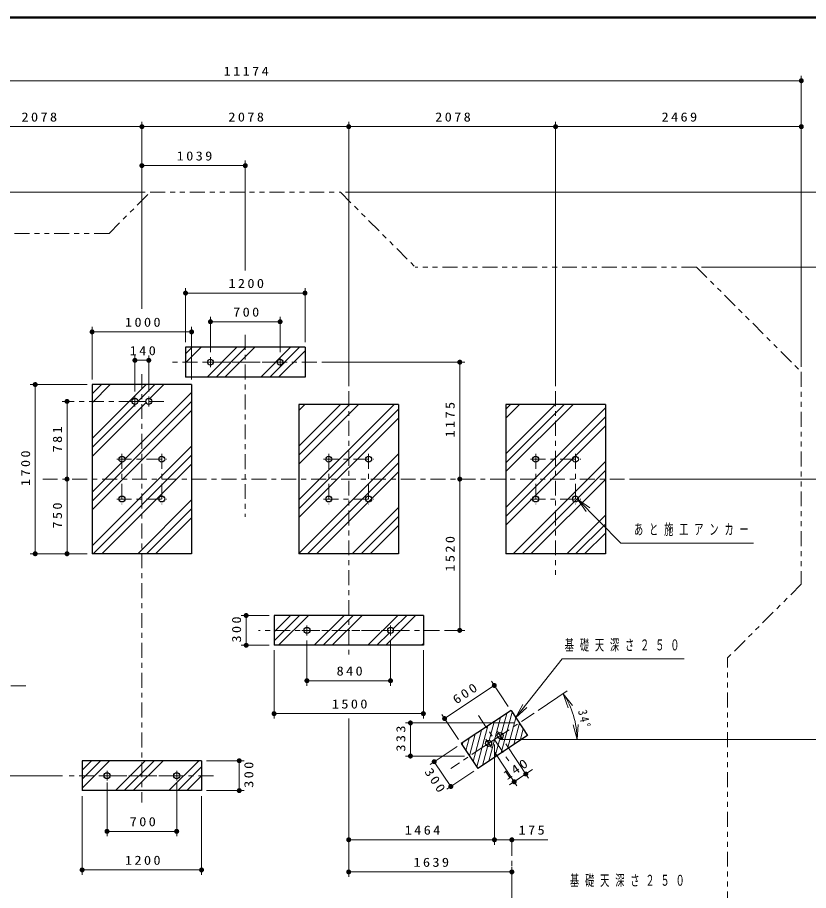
# Model space of a CAD drawing. Units: millimetres on the paper, scale 1:50. Extents: x -385 to 840, y 0 to 267.
# Drawn here: x 551.7 to 710.7, y 91.5 to 267 of the extents above; entities that cross this region are included whole.
import ezdxf

# ---------------------------------------------------------------- set-up
doc = ezdxf.new("R2010")
doc.units = ezdxf.units.MM
doc.linetypes.add('USER2', pattern=[6, 3, -1, 1, -1])
doc.linetypes.add('USER3', pattern=[8, 3, -1, 1, -1, 1, -1])
doc.layers.add('1_50', color=7, linetype='Continuous', lineweight=25)
doc.layers.add('LY_3', color=7, linetype='Continuous', lineweight=13)
doc.styles.add('ＭＳ ゴシック', font='')
doc.styles.get('ＭＳ ゴシック').set_extended_font_data('MS Gothic')

# ---------------------------------------------------------------- blocks, each defined once
blk = doc.blocks.new('filled_dot')
at = {"color": 0, "linetype": 'Continuous', "lineweight": -2, "const_width": 1.25}
blk.add_lwpolyline([(-0.625, 0, 1), (0.625, 0, 1)], format="xyb", close=True, dxfattribs=at)
blk = doc.blocks.new('open_arrow')
at = {"color": 0, "linetype": 'Continuous', "lineweight": -2}
blk.add_lwpolyline([(7.5, 1.25), (0, 0), (7.5, -1.25)], dxfattribs=at)

msp = doc.modelspace()

# ---------------------------------------------------------------- linework, layer by layer
at = {"layer": '1_50', "lineweight": 13}
for p, q in [((709.27, 196.762), (709.27, 255.283)), ((485.79, 254.283), (709.27, 254.283)), ((576.745, 208.466), (576.745, 246.055)), ((618.315, 192.915), (618.315, 246.055)), ((659.884, 192.915), (659.884, 246.055)), ((535.176, 245.055), (576.745, 245.055)), ((576.745, 245.055), (618.315, 245.055)), ((618.315, 245.055), (659.884, 245.055)), ((659.884, 245.055), (709.27, 245.055)), ((576.745, 237.226), (597.53, 237.226)), ((597.53, 216.182), (597.53, 238.226)), ((577.408, 231.874), (468.678, 231.874)), ((617.652, 231.874), (717.525, 231.874)), ((689.182, 216.85), (717.525, 216.85)), ((585.53, 201.73), (585.53, 212.61)), ((609.53, 201.73), (609.53, 212.61)), ((585.53, 211.61), (609.53, 211.61)), ((590.53, 199.73), (590.53, 206.853)), ((590.53, 205.853), (604.53, 205.853)), ((604.53, 199.73), (604.53, 206.853)), ((566.745, 194.23), (566.745, 204.816)), ((566.745, 203.816), (586.745, 203.816)), ((586.745, 194.23), (586.745, 204.816)), ((585.53, 199.379), (586.881, 200.73)), ((585.53, 197.583), (588.677, 200.73)), ((589.861, 194.73), (595.861, 200.73)), ((591.657, 194.73), (597.657, 200.73)), ((593.453, 194.73), (599.453, 200.73)), ((600.637, 194.73), (606.637, 200.73)), ((602.434, 194.73), (608.434, 200.73)), ((604.23, 194.73), (609.53, 200.03)), ((575.345, 191.85), (575.345, 199.1)), ((578.145, 191.85), (578.145, 199.1)), ((575.345, 198.1), (578.145, 198.1)), ((612.913, 197.73), (641.629, 197.73)), ((640.629, 174.23), (640.629, 197.73)), ((565.745, 193.23), (554.313, 193.23)), ((555.313, 159.23), (555.313, 193.23)), ((566.745, 193.167), (566.809, 193.23)), ((566.745, 191.371), (568.605, 193.23)), ((566.745, 189.575), (570.401, 193.23)), ((566.745, 182.39), (577.585, 193.23)), ((575.943, 189.792), (579.381, 193.23)), ((578.358, 190.411), (581.177, 193.23)), ((573.345, 178.214), (586.745, 191.614)), ((561.484, 189.85), (560.707, 189.85)), ((561.707, 174.23), (561.707, 189.85)), ((566.745, 169.818), (586.745, 189.818)), ((566.745, 178.798), (577.584, 189.637)), ((566.745, 180.594), (575.404, 189.253)), ((566.745, 168.022), (586.745, 188.022)), ((608.315, 188.039), (609.506, 189.23)), ((608.315, 180.854), (616.69, 189.23)), ((608.315, 179.058), (618.486, 189.23)), ((608.315, 177.262), (620.282, 189.23)), ((608.315, 170.078), (627.466, 189.23)), ((608.315, 168.282), (628.315, 188.282)), ((649.884, 188.299), (650.815, 189.23)), ((649.884, 186.503), (652.611, 189.23)), ((649.884, 179.318), (659.795, 189.23)), ((649.884, 177.522), (661.591, 189.23)), ((649.884, 175.726), (663.387, 189.23)), ((649.884, 168.542), (669.884, 188.542)), ((608.315, 166.486), (628.315, 186.486)), ((649.884, 166.746), (669.884, 186.746)), ((649.884, 164.95), (669.884, 184.95)), ((566.745, 160.838), (586.745, 180.838)), ((566.934, 159.23), (586.745, 179.042)), ((608.315, 159.302), (628.315, 179.302)), ((566.745, 171.614), (572.761, 177.63)), ((568.73, 159.23), (586.745, 177.246)), ((610.039, 159.23), (628.315, 177.506)), ((651.348, 159.23), (669.884, 177.766)), ((611.835, 159.23), (628.315, 175.71)), ((653.144, 159.23), (669.884, 175.97)), ((561.707, 159.23), (561.707, 174.23)), ((640.629, 174.23), (640.629, 143.83)), ((654.94, 159.23), (669.884, 174.174)), ((674.766, 174.23), (717.525, 174.23)), ((664.284, 170.23), (666.386, 168.09)), ((664.284, 170.23), (666.743, 168.44)), ((666.03, 167.739), (664.284, 170.23)), ((575.914, 159.23), (586.745, 170.062)), ((619.019, 159.23), (628.315, 168.525)), ((577.71, 159.23), (586.745, 168.265)), ((620.815, 159.23), (628.315, 166.729)), ((662.124, 159.23), (669.884, 166.989)), ((579.506, 159.23), (586.745, 166.469)), ((622.611, 159.23), (628.315, 164.933)), ((663.92, 159.23), (669.884, 165.193)), ((665.716, 159.23), (669.884, 163.397)), ((565.745, 159.23), (554.313, 159.23)), ((586.69, 159.23), (586.745, 159.285)), ((602.315, 146.83), (596.709, 146.83)), ((597.709, 140.83), (597.709, 146.83)), ((603.315, 143.525), (606.619, 146.83)), ((603.315, 141.729), (608.415, 146.83)), ((604.211, 140.83), (610.211, 146.83)), ((611.395, 140.83), (617.395, 146.83)), ((613.191, 140.83), (619.191, 146.83)), ((614.987, 140.83), (620.987, 146.83)), ((622.172, 140.83), (628.172, 146.83)), ((625.764, 140.83), (631.764, 146.83)), ((627.246, 144.108), (629.968, 146.83)), ((623.968, 140.83), (626.436, 143.298)), ((637.536, 143.83), (641.629, 143.83)), ((602.315, 140.83), (596.709, 140.83)), ((609.915, 141.83), (609.915, 132.717)), ((626.715, 141.83), (626.715, 132.717)), ((632.948, 140.83), (633.315, 141.197)), ((603.315, 139.83), (603.315, 126.1)), ((633.315, 139.83), (633.315, 126.1)), ((626.715, 133.717), (609.915, 133.717)), ((650.373, 128.559), (647.017, 133.592)), ((637.588, 126.103), (647.572, 132.759)), ((656.383, 127.758), (662.239, 131.662)), ((651.822, 126.261), (653.293, 128.923)), ((651.822, 126.261), (653.685, 128.613)), ((654.077, 128.303), (651.822, 126.261)), ((633.315, 127.1), (603.315, 127.1)), ((640.388, 121.902), (637.033, 126.935)), ((647.706, 118.368), (650.058, 127.147)), ((648.966, 119.208), (651.157, 127.383)), ((618.315, 126.1), (618.315, 94.29)), ((651.592, 125.23), (629.721, 125.23)), ((630.721, 118.574), (630.721, 125.23)), ((644.068, 116.382), (646.277, 124.626)), ((645.185, 116.687), (647.537, 125.467)), ((646.445, 117.527), (648.798, 126.307)), ((650.227, 120.048), (651.895, 126.275)), ((651.487, 120.889), (652.634, 125.167)), ((642.591, 118.598), (643.756, 122.946)), ((643.33, 117.49), (645.017, 123.786)), ((652.748, 121.729), (653.372, 124.06)), ((654.008, 122.569), (654.111, 122.952)), ((641.114, 120.813), (641.235, 121.265)), ((641.853, 119.705), (642.496, 122.105)), ((648.599, 121.902), (717.525, 121.902)), ((640.111, 120.515), (634.671, 116.889)), ((647.544, 119.462), (652.129, 112.584)), ((647.599, 120.902), (647.599, 100.749)), ((649.873, 121.015), (654.458, 114.137)), ((564.745, 115.733), (566.643, 117.63)), ((564.745, 113.937), (568.439, 117.63)), ((564.745, 112.14), (570.235, 117.63)), ((571.419, 111.63), (577.419, 117.63)), ((573.215, 111.63), (579.215, 117.63)), ((575.011, 111.63), (581.011, 117.63)), ((582.195, 111.63), (588.195, 117.63)), ((589.745, 117.63), (597.311, 117.63)), ((589.745, 117.63), (597.311, 117.63)), ((596.311, 117.63), (596.311, 111.63)), ((596.311, 117.63), (596.311, 111.63)), ((641.607, 118.574), (629.721, 118.574)), ((583.991, 111.63), (588.745, 116.384)), ((638.831, 112.451), (635.503, 117.444)), ((560.812, 114.63), (477.5, 114.63)), ((585.787, 111.63), (588.745, 114.588)), ((643.439, 115.523), (637.999, 111.897)), ((653.904, 114.969), (651.574, 113.416)), ((569.745, 113.23), (569.745, 102.444)), ((583.745, 113.23), (583.745, 102.444)), ((564.745, 110.539), (564.745, 94.692)), ((588.745, 110.539), (588.745, 94.692)), ((589.745, 111.63), (597.311, 111.63)), ((589.745, 111.63), (597.311, 111.63)), ((583.745, 103.444), (569.745, 103.444)), ((647.599, 101.749), (618.315, 101.749)), ((647.599, 101.749), (658.308, 101.749)), ((588.745, 95.692), (564.745, 95.692)), ((618.315, 95.29), (651.098, 95.29)), ((651.098, 88.844), (651.098, 96.29))]:
    msp.add_line(p, q, dxfattribs=at)
at = {"layer": '1_50', "linetype": 'USER3', "lineweight": 13}
for p, q in [((570.151, 223.616), (578.408, 231.874)), ((578.408, 231.874), (616.652, 231.874)), ((616.652, 231.874), (631.675, 216.85)), ((570.151, 223.616), (513.542, 223.616)), ((688.182, 216.85), (631.675, 216.85)), ((688.182, 216.85), (709.27, 195.762)), ((709.27, 195.762), (709.27, 153.12)), ((709.27, 153.12), (694.438, 138.288)), ((694.438, 56.352), (694.438, 138.288))]:
    msp.add_line(p, q, dxfattribs=at)
at = {"layer": '1_50', "linetype": 'USER2', "lineweight": 13}
for p, q in [((597.53, 203.234), (597.53, 166.647)), ((611.913, 197.73), (582.597, 197.73)), ((576.745, 195.311), (576.745, 109.255)), ((618.315, 191.915), (618.315, 138.964)), ((659.884, 191.915), (659.884, 154.983)), ((581.137, 189.85), (561.707, 189.85)), ((673.766, 174.23), (556.862, 174.23)), ((636.536, 143.83), (600.166, 143.83)), ((553.398, 132.661), (517.028, 132.661)), ((655.551, 127.204), (638.818, 116.048)), ((644.365, 126.753), (650.58, 117.43)), ((591.129, 114.63), (561.812, 114.63)), ((651.098, 101.504), (651.098, 76.677))]:
    msp.add_line(p, q, dxfattribs=at)
at = {"layer": '1_50', "color": 40}
for p, q in [((609.53, 200.73), (585.53, 200.73)), ((585.53, 200.73), (585.53, 194.73)), ((609.53, 200.73), (609.53, 194.73)), ((586.745, 193.23), (566.745, 193.23)), ((566.745, 193.23), (566.745, 159.23)), ((609.53, 194.73), (585.53, 194.73)), ((586.745, 193.23), (586.745, 159.23)), ((608.315, 189.23), (608.315, 159.23)), ((628.315, 189.23), (608.315, 189.23)), ((628.315, 189.23), (628.315, 159.23)), ((649.884, 189.23), (649.884, 159.23)), ((669.884, 189.23), (649.884, 189.23)), ((669.884, 189.23), (669.884, 159.23)), ((586.745, 159.23), (566.745, 159.23)), ((628.315, 159.23), (608.315, 159.23)), ((669.884, 159.23), (649.884, 159.23)), ((633.315, 146.83), (603.315, 146.83)), ((603.315, 146.83), (603.315, 140.83)), ((633.315, 146.83), (633.315, 140.83)), ((633.315, 140.83), (603.315, 140.83)), ((650.927, 127.727), (640.943, 121.07)), ((650.927, 127.727), (654.256, 122.734)), ((640.943, 121.07), (644.271, 116.078)), ((654.256, 122.734), (644.271, 116.078)), ((588.745, 117.63), (564.745, 117.63)), ((564.745, 117.63), (564.745, 111.63)), ((588.745, 117.63), (588.745, 111.63)), ((588.745, 111.63), (564.745, 111.63))]:
    msp.add_line(p, q, dxfattribs=at)
at = {"layer": '1_50', "color": 70, "linetype": 'USER2', "lineweight": 13}
for p, q in [((590.53, 198.73), (590.53, 196.73)), ((604.53, 198.73), (604.53, 196.73)), ((589.53, 197.73), (605.53, 197.73)), ((574.345, 189.85), (579.145, 189.85)), ((575.345, 190.85), (575.345, 188.85)), ((578.145, 190.85), (578.145, 188.85)), ((572.745, 179.28), (572.745, 169.179)), ((580.745, 179.28), (580.745, 169.179)), ((614.315, 179.28), (614.315, 169.179)), ((622.315, 179.28), (622.315, 169.179)), ((655.884, 179.28), (655.884, 169.179)), ((663.884, 179.28), (663.884, 169.179)), ((571.695, 178.23), (581.796, 178.23)), ((613.264, 178.23), (623.365, 178.23)), ((654.833, 178.23), (664.934, 178.23)), ((571.695, 170.23), (581.796, 170.23)), ((613.264, 170.23), (623.365, 170.23)), ((654.833, 170.23), (664.934, 170.23)), ((609.915, 144.83), (609.915, 142.83)), ((626.715, 144.83), (626.715, 142.83)), ((608.915, 143.83), (627.715, 143.83)), ((645.602, 120.571), (649.596, 123.234)), ((648.209, 123.511), (649.319, 121.847)), ((645.88, 121.958), (646.989, 120.294)), ((568.745, 114.63), (584.745, 114.63)), ((569.745, 115.63), (569.745, 113.63)), ((583.745, 115.63), (583.745, 113.63))]:
    msp.add_line(p, q, dxfattribs=at)
at = {"layer": '1_50', "lineweight": 13}
for points in [[(664.284, 170.23), (672.979, 161.379), (699.644, 161.379)], [(651.822, 126.261), (661.23, 138.138), (685.726, 138.138)], [(655.235, 115.857), (653.904, 114.969), (650.593, 112.762)]]:
    msp.add_lwpolyline(points, dxfattribs=at)
at = {"layer": '1_50', "color": 70}
for centre in [(590.53, 197.73), (604.53, 197.73), (575.345, 189.85), (578.145, 189.85), (572.745, 178.23), (580.745, 178.23), (614.315, 178.23), (622.315, 178.23), (655.884, 178.23), (663.884, 178.23), (572.745, 170.23), (580.745, 170.23), (614.315, 170.23), (622.315, 170.23), (655.884, 170.23), (663.884, 170.23), (609.915, 143.83), (626.715, 143.83), (648.764, 122.679), (646.434, 121.126), (569.745, 114.63), (583.745, 114.63)]:
    msp.add_circle(centre, 0.6, dxfattribs=at)
at = {"layer": '1_50', "lineweight": 13}
msp.add_arc((647.599, 121.902), 16.595, 0, 33.69006, dxfattribs=at)
at = {"layer": 'LY_3', "lineweight": 50}
msp.add_line((840, 267), (455, 267), dxfattribs=at)

# ---------------------------------------------------------------- block references
at = {"layer": '1_50', "lineweight": 13}
for name, p, xscale, yscale, rotation in [('filled_dot', (709.27, 254.283), 0.4, 0.4, 180), ('filled_dot', (576.745, 245.055), 0.4, 0.4, 180), ('filled_dot', (618.315, 245.055), 0.4, 0.4, 180), ('filled_dot', (659.884, 245.055), 0.4, 0.4, 180), ('filled_dot', (709.27, 245.055), 0.4, 0.4, 180), ('filled_dot', (597.53, 237.226), 0.4, 0.4, 180), ('filled_dot', (609.53, 211.61), 0.4, 0.4, 180), ('filled_dot', (604.53, 205.853), 0.4, 0.4, 180), ('filled_dot', (586.745, 203.816), 0.4, 0.4, 180), ('filled_dot', (578.145, 198.1), 0.4, 0.4, 180), ('filled_dot', (640.629, 197.73), 0.4, 0.4, 270), ('filled_dot', (555.313, 193.23), 0.4, 0.4, 270), ('filled_dot', (561.707, 189.85), 0.4, 0.4, 270), ('filled_dot', (561.707, 174.23), 0.4, 0.4, 90), ('filled_dot', (561.707, 174.23), 0.4, 0.4, 270), ('filled_dot', (640.629, 174.23), 0.4, 0.4, 90), ('filled_dot', (640.629, 174.23), 0.4, 0.4, 270), ('filled_dot', (555.313, 159.23), 0.4, 0.4, 90), ('filled_dot', (561.707, 159.23), 0.4, 0.4, 90), ('filled_dot', (597.709, 146.83), 0.4, 0.4, 270), ('filled_dot', (640.629, 143.83), 0.4, 0.4, 90), ('filled_dot', (597.709, 140.83), 0.4, 0.4, 90), ('filled_dot', (626.715, 133.717), 0.4, 0.4, 180), ('filled_dot', (647.572, 132.759), 0.4, 0.4, 213.7), ('open_arrow', (661.407, 131.108), 0.4, 0.4, 298.5), ('filled_dot', (633.315, 127.1), 0.4, 0.4, 180), ('filled_dot', (637.588, 126.103), 0.4, 0.4, 33.7), ('filled_dot', (630.721, 125.23), 0.4, 0.4, 270), ('open_arrow', (664.194, 121.902), 0.4, 0.4, 95.2), ('filled_dot', (596.311, 117.63), 0.4, 0.4, 270), ('filled_dot', (596.311, 117.63), 0.4, 0.4, 270), ('filled_dot', (630.721, 118.574), 0.4, 0.4, 90), ('filled_dot', (635.503, 117.444), 0.4, 0.4, 303.7), ('open_arrow', (655.235, 115.857), 0.001, 0.001, 213.7), ('filled_dot', (651.574, 113.416), 0.4, 0.4, 33.7), ('filled_dot', (653.904, 114.969), 0.4, 0.4, 213.7), ('filled_dot', (638.831, 112.451), 0.4, 0.4, 123.7), ('filled_dot', (596.311, 111.63), 0.4, 0.4, 90), ('filled_dot', (596.311, 111.63), 0.4, 0.4, 90), ('filled_dot', (583.745, 103.444), 0.4, 0.4, 180), ('filled_dot', (647.599, 101.749), 0.4, 0.4, 180), ('filled_dot', (651.098, 101.749), 0.4, 0.4, 180), ('filled_dot', (588.745, 95.692), 0.4, 0.4, 180), ('filled_dot', (651.098, 95.29), 0.4, 0.4, 180)]:
    msp.add_blockref(name, p, dxfattribs=dict(at, xscale=xscale, yscale=yscale, rotation=rotation))
at = {"layer": '1_50', "lineweight": 13, "xscale": 0.4, "yscale": 0.4}
for p in [(576.745, 245.055), (618.315, 245.055), (659.884, 245.055), (576.745, 237.226), (585.53, 211.61), (590.53, 205.853), (566.745, 203.816), (575.345, 198.1), (609.915, 133.717), (603.315, 127.1), (569.745, 103.444), (618.315, 101.749), (647.599, 101.749), (564.745, 95.692), (618.315, 95.29)]:
    msp.add_blockref('filled_dot', p, dxfattribs=at)

# ---------------------------------------------------------------- texts
at = {"layer": '1_50', "style": 'ＭＳ ゴシック'}
for s, insert, char_height, attachment_point in [('\\T1.33;\\W1.15;11174', (597.947, 255.283), 1.833, 8), ('\\T1.33;\\W1.15;2078', (556.37, 246.055), 1.833, 8), ('\\T1.33;\\W1.15;2078', (597.939, 246.055), 1.833, 8), ('\\T1.33;\\W1.15;2078', (639.508, 246.055), 1.833, 8), ('\\T1.33;\\W1.15;2469', (684.994, 246.055), 1.833, 8), ('\\T1.33;\\W1.15;1039', (587.561, 238.226), 1.833, 8), ('\\T1.33;\\W1.15;1200', (597.951, 212.61), 1.833, 8), ('\\T1.33;\\W1.15;700', (597.947, 206.853), 1.833, 8), ('\\T1.33;\\W1.15;1000', (577.166, 204.816), 1.833, 8), ('\\T1.33;\\W1.15;140', (577.166, 199.1), 1.833, 8), ('\\T1.64;\\W0.6;あと施工アンカー', (675.644, 164.029), 2.199, 4), ('\\T1.64;\\W0.6;基礎天深さ２５０', (661.726, 140.788), 2.199, 4), ('\\T1.33;\\W1.15;840', (618.73, 134.717), 1.833, 8), ('\\T1.33;\\W1.15;1500', (618.736, 128.1), 1.833, 8), ('\\T1.33;\\W1.15;700', (577.162, 104.444), 1.833, 8), ('\\T1.33;\\W1.15;1464', (633.385, 102.749), 1.833, 8), ('\\T1.33;\\W1.15;175', (655.308, 102.749), 1.833, 8), ('\\T1.33;\\W1.15;1200', (577.166, 96.692), 1.833, 8), ('\\T1.33;\\W1.15;1639', (635.134, 96.29), 1.833, 8), ('\\T1.64;\\W0.6;基礎天深さ２５０', (662.786, 93.486), 2.199, 4)]:
    msp.add_mtext(s, dxfattribs=dict(at, insert=insert, char_height=char_height, attachment_point=attachment_point))
at = {"layer": '1_50', "char_height": 1.833, "style": 'ＭＳ ゴシック'}
for s, insert, attachment_point, rotation in [('\\T1.33;\\W1.15;1175', (639.629, 186.401), 8, 90), ('\\T1.33;\\W1.15;781', (560.707, 182.457), 8, 90), ('\\T1.33;\\W1.15;1700', (554.313, 176.651), 8, 90), ('\\T1.33;\\W1.15;750', (560.707, 167.145), 8, 90), ('\\T1.33;\\W1.15;1520', (639.629, 159.453), 8, 90), ('\\T1.33;\\W1.15;300', (596.709, 144.247), 8, 90), ('\\T1.33;\\W1.15;600', (642.372, 130.494), 8, 33.69), ('\\T1.33;\\W0.85;34°', (664.764, 125.772), 8, 282.704), ('\\T1.33;\\W1.15;333', (629.721, 122.319), 8, 90), ('\\T1.33;\\W1.15;140', (652.534, 115.258), 8, 33.69), ('\\T1.33;\\W1.15;300', (597.311, 115.047), 2, 90), ('\\T1.33;\\W1.15;300', (597.311, 115.047), 2, 90), ('\\T1.33;\\W1.15;300', (636.566, 114.046), 2, 303.69)]:
    msp.add_mtext(s, dxfattribs=dict(at, insert=insert, attachment_point=attachment_point, rotation=rotation))

doc.saveas('drawing.dxf')
